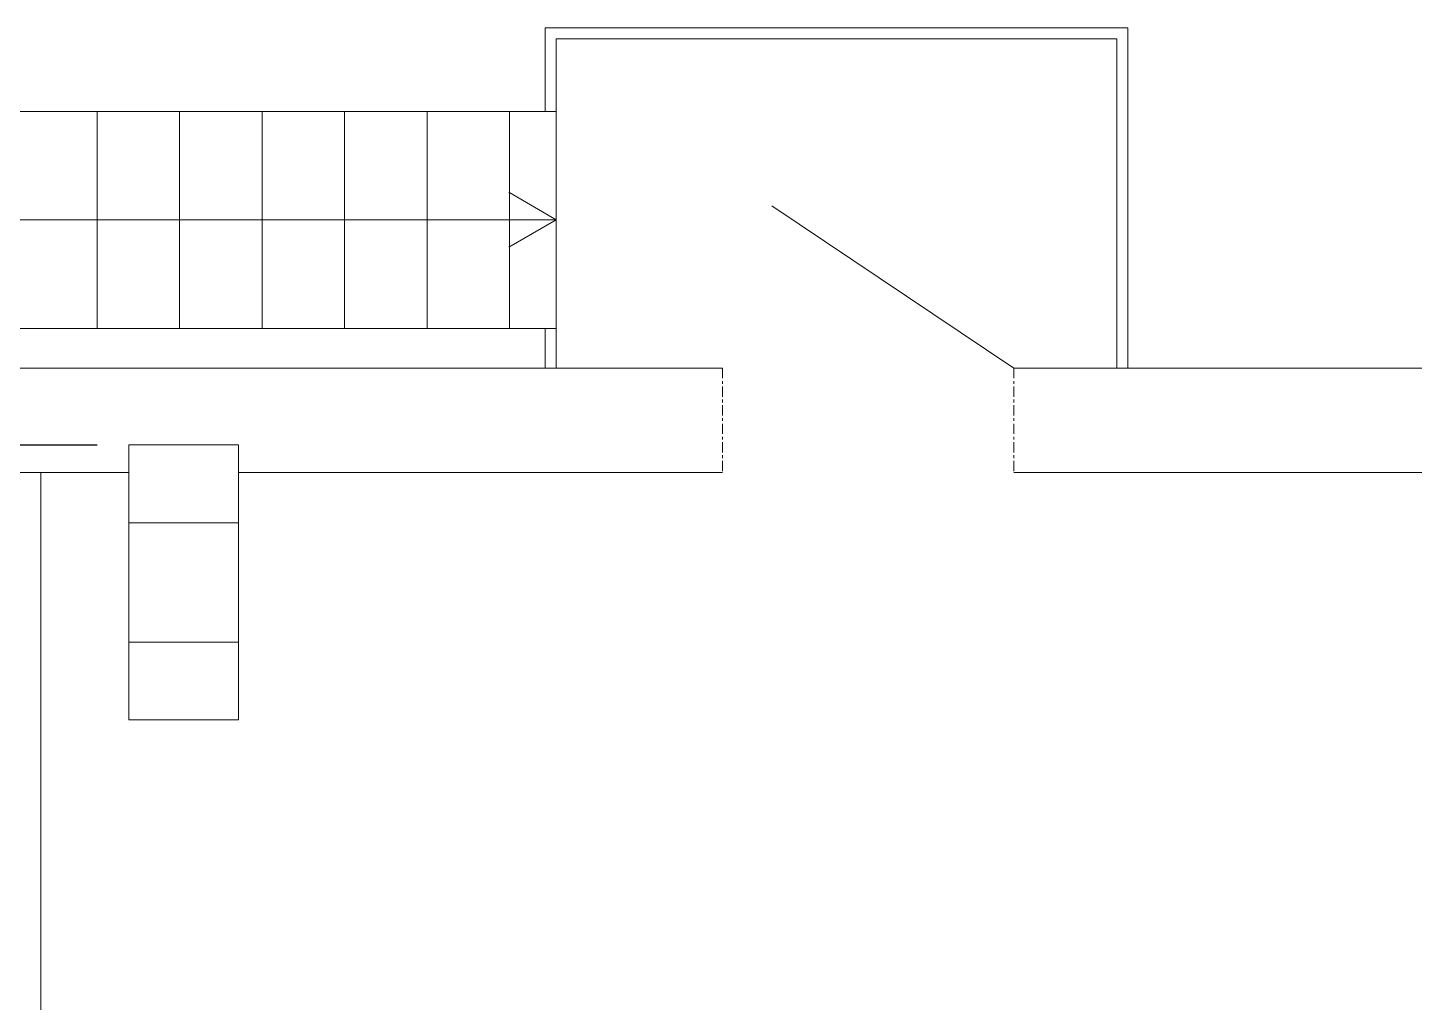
# Model space of a CAD drawing. Header units: millimetres. Extents: x -14296 to 10264, y -13087 to -5602.
# Drawn here: x -1779.9 to -1729.4, y -12852.1 to -12816.7 of the extents above; entities that cross this region are included whole.
import ezdxf

# ---------------------------------------------------------------- set-up
doc = ezdxf.new("R2010")
doc.units = ezdxf.units.MM
doc.linetypes.add('CENTER2', pattern=[1.125, 0.75, -0.125, 0.125, -0.125])
doc.linetypes.add('gost6', pattern=[12, 8, -1.5, 1, -1.5])
doc.layers.add('Осевая', color=4, linetype='gost6', lineweight=25)
doc.layers.add('Строительный', color=251, linetype='Continuous', lineweight=13)
doc.linetypes.add('ограждение1', pattern='A,0.25,-0.1,[133,ltypeshp.shx,S=0.1,R=0,X=-0.1,Y=0],-0.1,1', length=1.45)

msp = doc.modelspace()

# ---------------------------------------------------------------- linework, layer by layer
at = {"layer": 'Осевая'}
msp.add_line((-1816.15747, -12831.87681), (-1777.35747, -12831.87681), dxfattribs=at)
at = {"layer": 'Строительный', "linetype": 'ограждение1', "ltscale": 3}
for p, q in [((-1739.85474, -12816.70012), (-1761.05048, -12816.70012)), ((-1761.05048, -12816.70012), (-1761.05048, -12819.74246)), ((-1739.85474, -12829.07681), (-1739.85474, -12816.70012))]:
    msp.add_line(p, q, dxfattribs=at)
at = {"layer": 'Строительный'}
for p, q in [((-1740.25474, -12817.10012), (-1760.65048, -12817.10012)), ((-1760.65048, -12829.07681), (-1760.65048, -12817.10012)), ((-1740.25474, -12829.07681), (-1740.25474, -12817.10012)), ((-1804.35474, -12819.74246), (-1760.65048, -12819.74246)), ((-1777.35474, -12819.74246), (-1777.35474, -12827.6424)), ((-1774.35474, -12819.74246), (-1774.35474, -12827.6424)), ((-1771.35474, -12819.74246), (-1771.35474, -12827.6424)), ((-1768.35474, -12819.74246), (-1768.35474, -12827.6424)), ((-1765.35474, -12819.74246), (-1765.35474, -12827.6424)), ((-1762.35474, -12819.74246), (-1762.35474, -12827.6424)), ((-1760.65048, -12823.68138), (-1762.38253, -12822.68138)), ((-1752.81515, -12823.17904), (-1744.00741, -12829.07681)), ((-1803.75474, -12823.68138), (-1760.65048, -12823.68138)), ((-1760.65048, -12823.68138), (-1762.38253, -12824.68138)), ((-1804.35474, -12827.6424), (-1760.65048, -12827.6424)), ((-1761.05048, -12827.6424), (-1761.05048, -12829.07681)), ((-1754.60741, -12829.07681), (-1794.10313, -12829.07681)), ((-1719.30741, -12829.07681), (-1744.00741, -12829.07681)), ((-1772.20741, -12831.87681), (-1776.20741, -12831.87681)), ((-1776.20741, -12831.87681), (-1776.20741, -12841.87681)), ((-1772.20741, -12841.87681), (-1772.20741, -12831.87681)), ((-1776.20741, -12832.87681), (-1783.20741, -12832.87681)), ((-1779.40741, -12832.87681), (-1779.40741, -13010.87681)), ((-1754.60741, -12832.87681), (-1772.20741, -12832.87681)), ((-1721.30741, -12832.87681), (-1744.00741, -12832.87681)), ((-1776.20741, -12834.70264), (-1772.20741, -12834.70264)), ((-1776.20741, -12839.05098), (-1772.20741, -12839.05098)), ((-1776.20741, -12841.87681), (-1772.20741, -12841.87681))]:
    msp.add_line(p, q, dxfattribs=at)
at = {"layer": 'Строительный', "linetype": 'CENTER2', "ltscale": 0.5}
for p, q in [((-1754.60741, -12829.07681), (-1754.60741, -12832.87681)), ((-1744.00741, -12829.07681), (-1744.00741, -12832.87681))]:
    msp.add_line(p, q, dxfattribs=at)

doc.saveas('drawing.dxf')
